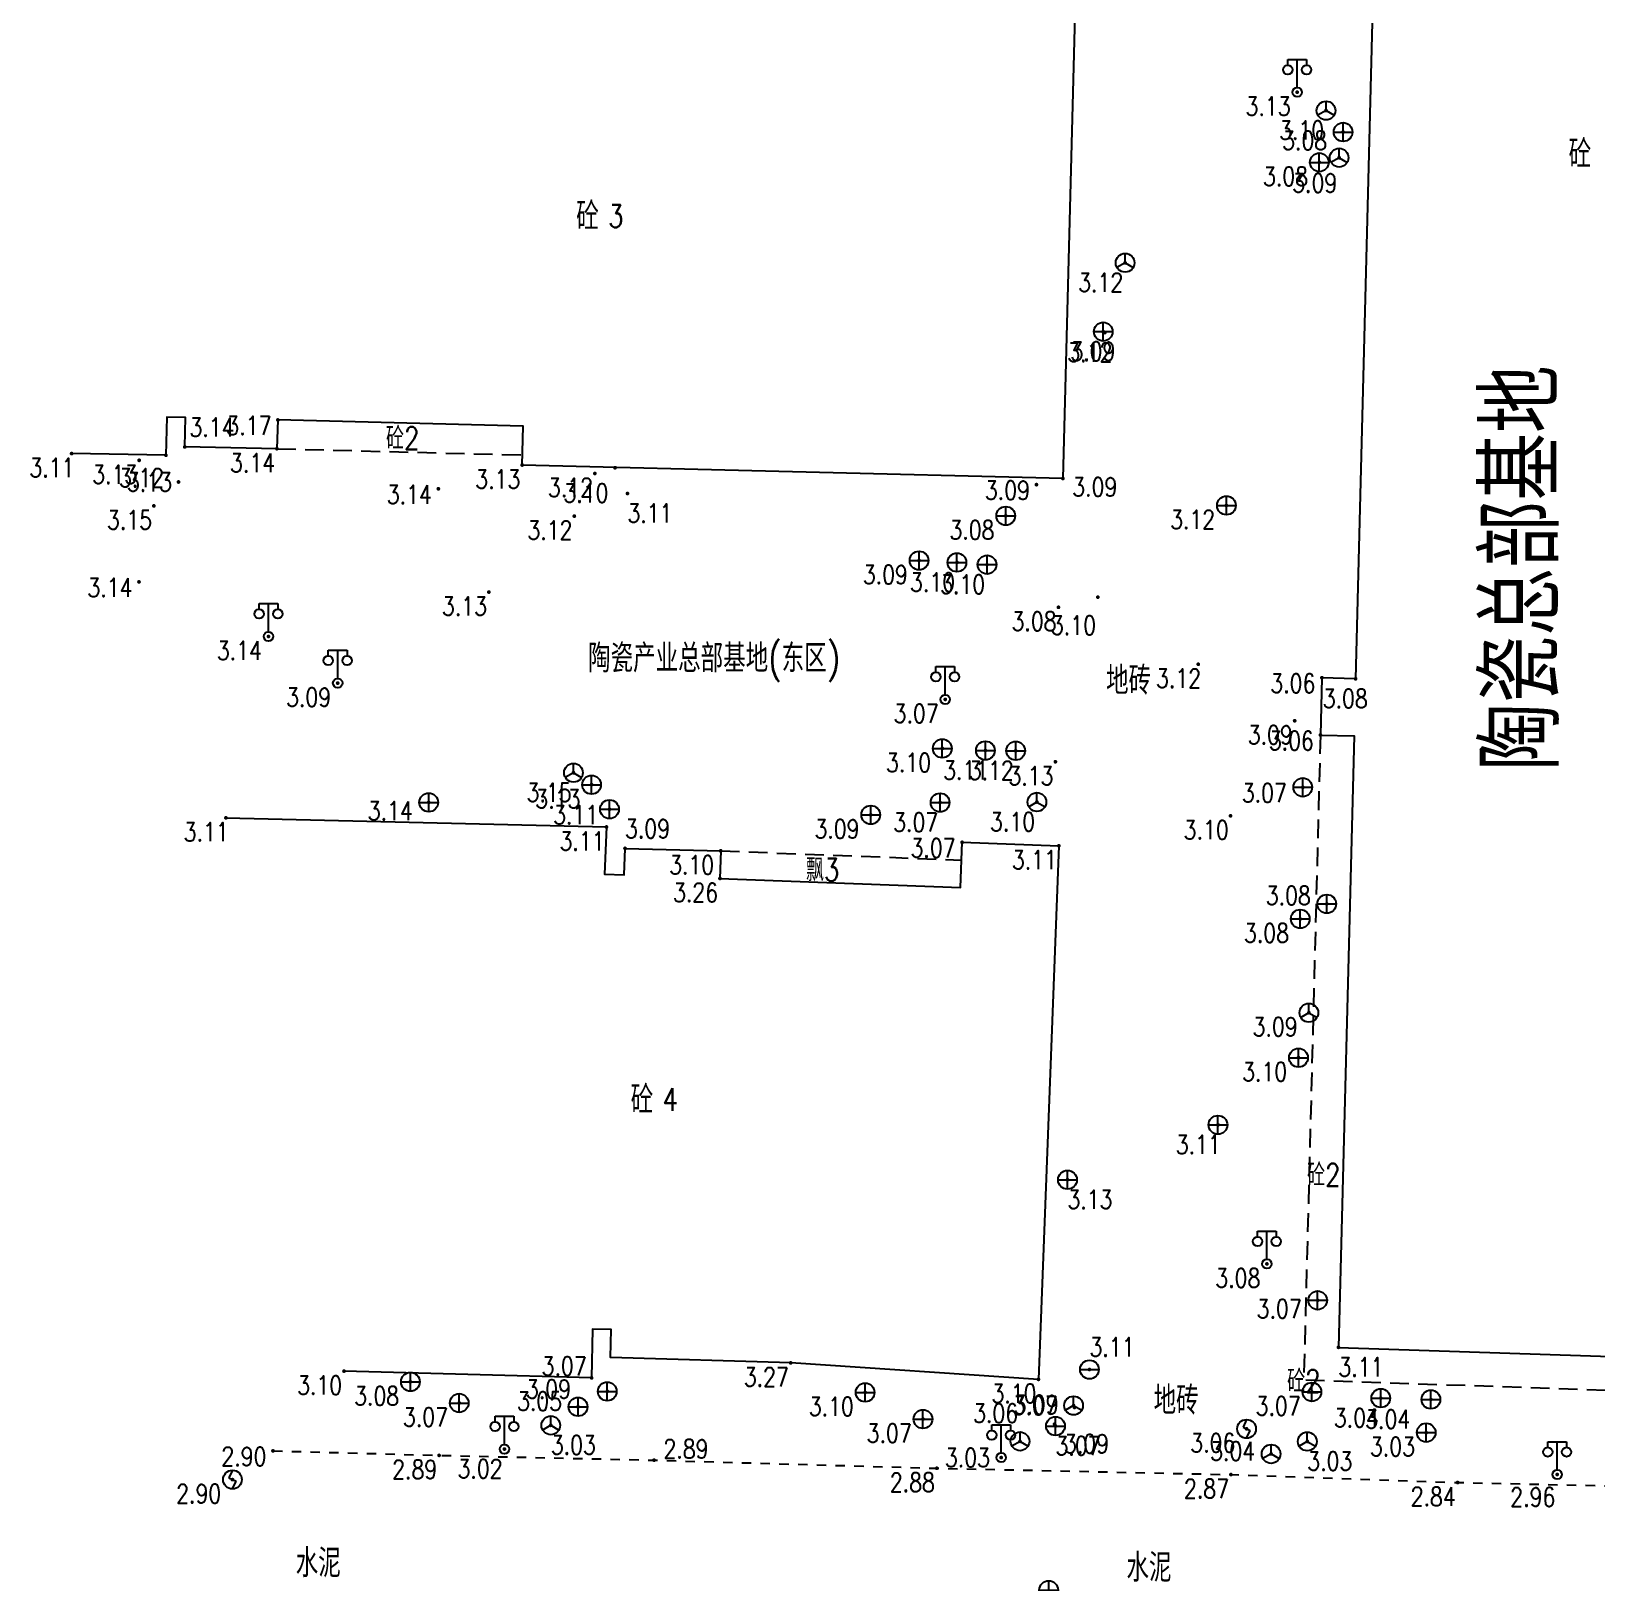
# Model space of a CAD drawing. Extents: x 500064 to 501389, y 2542464 to 2545400.
# Drawn here: x 500653 to 500736.5, y 2544789.7 to 2544872.4 of the extents above; entities that cross this region are included whole.
import ezdxf
from ezdxf.enums import TextEntityAlignment as Align

# ---------------------------------------------------------------- set-up
doc = ezdxf.new("R2010")
doc.units = 0
doc.header["$LTSCALE"] = 0.5
doc.linetypes.add('X5', pattern=[3, 2, -1])
doc.linetypes.add('X6', pattern=[2, 1, -1])
doc.layers.get('0').update_dxf_attribs({"linetype": 'CONTINUOUS', "lineweight": 5})
for name, color, linetype in [('0-文字', 7, 'CONTINUOUS'), ('GCD', 8, 'CONTINUOUS'), ('地形图', 8, 'CONTINUOUS')]:
    doc.layers.add(name, color=color, linetype=linetype)
doc.styles.add('HZ', font='romans.shx', dxfattribs={"width": 0.8, "bigfont": 'hztxt.shx'})
doc.styles.get("Standard").update_dxf_attribs({"font": 'simplex1.shx', "width": 0.7, "bigfont": 'hztxt.shx'})

# ---------------------------------------------------------------- blocks, each defined once
blk = doc.blocks.new('gc048')
for q in [(-0.87, -0.5), (0, 1), (0.87, -0.5)]:
    blk.add_line((0, 0), q)
blk.add_circle((0, 0), 1)
blk = doc.blocks.new('gc042')
blk.add_line((-1, 0), (1, 0))
blk.add_circle((0, 0), 1)
blk = doc.blocks.new('gc050')
for p, q in [((0, 1), (-0.38, 0.18)), ((-0.38, 0.18), (0.38, -0.18)), ((0, -1), (0.38, -0.18))]:
    blk.add_line(p, q)
blk.add_circle((0, 0), 1)
blk = doc.blocks.new('gc097')
for p, q in [((-1, 2.9), (-1, 3.5)), ((-1, 3.5), (1, 3.5)), ((0, 0.5), (0, 3.5)), ((1, 3.5), (1, 2.9))]:
    blk.add_line(p, q)
for centre in [(-1, 2.4), (1, 2.4), (0, 0)]:
    blk.add_circle(centre, 0.5)
blk = doc.blocks.new('gc043')
for p, q in [((-1, 0), (1, 0)), ((0, -1), (0, 1))]:
    blk.add_line(p, q)
blk.add_circle((0, 0), 1)
blk = doc.blocks.new('GC200')
at = {"linetype": 'Continuous', "const_width": 0.2, "flags": 128}
blk.add_lwpolyline([(-0.1, 0, 1), (0.1, 0, 1)], format="xyb", close=True, dxfattribs=at)

msp = doc.modelspace()

# ---------------------------------------------------------------- linework, layer by layer
at = {"layer": '地形图', "linetype": 'X6', "elevation": 2.842, "flags": 128}
msp.add_lwpolyline([(500665.917, 2544796.705), (500674.77, 2544796.465), (500686.232, 2544796.209), (500701.303, 2544795.778), (500716.983, 2544795.44), (500729.067, 2544795.017), (500745.045, 2544794.674), (500745.995, 2544794.696), (500746.745, 2544794.771), (500748.827, 2544795.464), (500750.572, 2544796.269), (500751.757, 2544797.001), (500752.543, 2544797.781), (500753.272, 2544798.692), (500754.326, 2544800.376), (500754.712, 2544801.343), (500755.013, 2544813.756), (500755.337, 2544824.773), (500755.547, 2544830.815), (500755.966, 2544844.799), (500756.206, 2544856.482), (500756.425, 2544866.878), (500756.629, 2544876.09), (500757.118, 2544892.371), (500757.49, 2544906.039), (500757.801, 2544917.395), (500758.107, 2544929.42), (500758.384, 2544943.32), (500758.651, 2544953.371), (500758.904, 2544963.522), (500759.343, 2544978.98), (500759.786, 2544998.267), (500760.209, 2545012.131), (500760.369, 2545020.082), (500760.683, 2545029.981), (500760.568, 2545032.257), (500760.393, 2545033.973), (500759.762, 2545035.234), (500758.363, 2545036.958), (500756.882, 2545038.245), (500755.389, 2545039.491), (500754.088, 2545040.318), (500752.838, 2545040.802), (500751.979, 2545041.035)], dxfattribs=at)
at = {"layer": '地形图', "linetype": 'Continuous', "elevation": 3.112, "flags": 128}
msp.add_lwpolyline([(500722.711, 2544802.225), (500746.897, 2544801.416), (500749.423, 2544897.616), (500750.165, 2544929.65), (500725.973, 2544930.303), (500723.628, 2544837.872), (500721.832, 2544837.929), (500721.754, 2544834.873), (500723.551, 2544834.827)], close=True, dxfattribs=at)
at = {"layer": '地形图', "linetype": 'X5', "flags": 128}
for points in [[(500721.754, 2544834.874), (500720.868, 2544800.488), (500748.647, 2544799.559), (500751.994, 2544929.59), (500750.165, 2544929.65)], [(500666.127, 2544850.142), (500679.215, 2544849.805)], [(500689.785, 2544828.698), (500702.617, 2544828.207)]]:
    msp.add_lwpolyline(points, dxfattribs=at)
at = {"layer": '地形图', "linetype": 'Continuous', "flags": 128}
for points in [[(500661.945, 2544877.397), (500666.84, 2544877.278), (500666.808, 2544875.78), (500679.869, 2544875.435), (500679.922, 2544877.43), (500684.885, 2544877.276), (500684.833, 2544875.305), (500685.864, 2544875.277), (500685.905, 2544876.814), (500690.858, 2544876.661), (500690.805, 2544875.147), (500703.835, 2544874.803), (500703.889, 2544876.834), (500708.748, 2544876.706), (500708.024, 2544848.553), (500679.201, 2544849.269), (500679.254, 2544851.338), (500666.181, 2544851.674), (500666.127, 2544850.142), (500661.214, 2544850.236), (500661.254, 2544851.801), (500660.26, 2544851.826), (500660.208, 2544849.794), (500655.181, 2544849.883)], [(500663.408, 2544830.458), (500683.692, 2544829.971), (500683.596, 2544827.462), (500684.646, 2544827.422), (500684.684, 2544828.832), (500689.785, 2544828.698), (500689.745, 2544827.227), (500702.561, 2544826.736), (500702.653, 2544829.153), (500707.809, 2544828.969), (500706.72, 2544800.517), (500693.515, 2544801.395), (500683.906, 2544801.682), (500683.951, 2544803.181), (500682.944, 2544803.198), (500682.902, 2544800.597), (500669.704, 2544800.956)]]:
    msp.add_lwpolyline(points, dxfattribs=at)

# ---------------------------------------------------------------- block references
at = {"layer": '地形图', "linetype": 'Continuous', "xscale": 0.5, "yscale": 0.5}
for name, p in [('gc097', (500720.515, 2544869.15, 3.125)), ('gc048', (500722.052, 2544868.171, 3.097)), ('gc043', (500722.962, 2544867.027, 3.076)), ('gc043', (500721.695, 2544865.411, 3.083)), ('gc048', (500722.75, 2544865.659, 3.085)), ('gc048', (500711.343, 2544860.055, 3.124)), ('gc043', (500710.176, 2544856.383, 3.093)), ('gc043', (500716.743, 2544847.115, 3.117)), ('gc043', (500704.978, 2544846.56, 3.081)), ('gc043', (500700.359, 2544844.179, 3.087)), ('gc043', (500702.376, 2544844.076, 3.1)), ('gc043', (500703.981, 2544843.959, 3.096)), ('gc097', (500665.676, 2544840.13, 3.144)), ('gc097', (500669.366, 2544837.644, 3.085)), ('gc097', (500701.753, 2544836.773, 3.074)), ('gc043', (500701.597, 2544834.158, 3.095)), ('gc043', (500703.894, 2544834.047, 3.105)), ('gc043', (500705.509, 2544834.036, 3.115)), ('gc048', (500681.935, 2544832.865, 3.15)), ('gc043', (500682.9, 2544832.225, 3.126)), ('gc043', (500720.812, 2544832.086, 3.067)), ('gc043', (500674.218, 2544831.283, 3.139)), ('gc043', (500683.855, 2544830.917, 3.108)), ('gc043', (500701.477, 2544831.273, 3.065)), ('gc048', (500706.64, 2544831.302, 3.1)), ('gc043', (500697.782, 2544830.617, 3.085)), ('gc043', (500722.091, 2544825.868, 3.08)), ('gc043', (500720.68, 2544825.068, 3.081)), ('gc048', (500721.138, 2544820.068, 3.089)), ('gc043', (500720.584, 2544817.668, 3.099)), ('gc043', (500716.292, 2544814.086, 3.107)), ('gc043', (500708.27, 2544811.159, 3.128)), ('gc097', (500718.902, 2544806.672, 3.077)), ('gc043', (500721.606, 2544804.732, 3.073)), ('gc042', (500709.441, 2544801.041, 3.107)), ('gc043', (500673.243, 2544800.387, 3.081)), ('gc043', (500675.845, 2544799.256, 3.066)), ('gc043', (500683.737, 2544799.875, 3.072)), ('gc043', (500697.483, 2544799.821, 3.099)), ('gc043', (500721.299, 2544799.846, 3.072)), ('gc043', (500724.972, 2544799.517, 3.043)), ('gc043', (500727.642, 2544799.446, 3.038)), ('gc043', (500682.179, 2544799.054, 3.054)), ('gc043', (500700.567, 2544798.399, 3.065)), ('gc048', (500708.597, 2544799.121, 3.065)), ('gc097', (500678.256, 2544796.8, 3.024)), ('gc048', (500680.726, 2544798.067, 3.025)), ('gc097', (500704.736, 2544796.347, 3.025)), ('gc043', (500707.632, 2544798.028, 3.074)), ('gc050', (500717.817, 2544797.878, 3.064)), ('gc043', (500727.393, 2544797.677, 3.03)), ('gc048', (500705.739, 2544797.213, 3.062)), ('gc048', (500721.054, 2544797.207, 3.029)), ('gc097', (500734.375, 2544795.445, 2.958)), ('gc048', (500719.123, 2544796.54, 3.037)), ('gc050', (500663.757, 2544795.173, 2.901)), ('gc043', (500707.268, 2544789.283, 2.901))]:
    msp.add_blockref(name, p, dxfattribs=at)
at = {"layer": '地形图', "linetype": 'Continuous'}
ref = msp.add_blockref('GC200', (500720.515, 2544869.15, 3.125), dxfattribs=dict(at, xscale=0.5, yscale=0.5, zscale=0.5))
ref.add_attrib('height', '3.13', dxfattribs={"layer": 'GCD', "linetype": 'Continuous', "height": 1, "style": 'HZ', "width": 0.8}).set_placement((500717.765, 2544868.4, 3.13), align=Align.MIDDLE_LEFT)
ref = msp.add_blockref('GC200', (500722.052, 2544868.171, 3.097), dxfattribs=dict(at, xscale=0.5, yscale=0.5, zscale=0.5))
ref.add_attrib('height', '3.10', dxfattribs={"layer": 'GCD', "linetype": 'Continuous', "height": 1, "style": 'HZ', "width": 0.8}).set_placement((500719.552, 2544867.121, 3.1), align=Align.MIDDLE_LEFT)
ref = msp.add_blockref('GC200', (500722.962, 2544867.027, 3.076), dxfattribs=dict(at, xscale=0.5, yscale=0.5, zscale=0.5))
ref.add_attrib('height', '3.08', dxfattribs={"layer": 'GCD', "linetype": 'Continuous', "height": 1, "style": 'HZ', "width": 0.8}).set_placement((500719.712, 2544866.577, 3.08), align=Align.MIDDLE_LEFT)
ref = msp.add_blockref('GC200', (500722.75, 2544865.659, 3.085), dxfattribs=dict(at, xscale=0.5, yscale=0.5, zscale=0.5))
ref.add_attrib('height', '3.09', dxfattribs={"layer": 'GCD', "linetype": 'Continuous', "height": 1, "style": 'HZ', "width": 0.8}).set_placement((500720.25, 2544864.309, 3.09), align=Align.MIDDLE_LEFT)
ref = msp.add_blockref('GC200', (500721.695, 2544865.411, 3.083), dxfattribs=dict(at, xscale=0.5, yscale=0.5, zscale=0.5))
ref.add_attrib('height', '3.08', dxfattribs={"layer": 'GCD', "linetype": 'Continuous', "height": 1, "style": 'HZ', "width": 0.8}).set_placement((500718.695, 2544864.661, 3.08), align=Align.MIDDLE_LEFT)
ref = msp.add_blockref('GC200', (500711.343, 2544860.055, 3.124), dxfattribs=dict(at, xscale=0.5, yscale=0.5, zscale=0.5))
ref.add_attrib('height', '3.12', dxfattribs={"layer": 'GCD', "linetype": 'Continuous', "height": 1, "style": 'HZ', "width": 0.8}).set_placement((500708.843, 2544859.005, 3.12), align=Align.MIDDLE_LEFT)
ref = msp.add_blockref('GC200', (500710.259, 2544856.331, 3.117), dxfattribs=dict(at, xscale=0.5, yscale=0.5, zscale=0.5))
ref.add_attrib('height', '3.12', dxfattribs={"layer": 'GCD', "linetype": 'Continuous', "height": 1, "style": 'HZ', "width": 0.8}).set_placement((500708.259, 2544855.281, 3.12), align=Align.MIDDLE_LEFT)
ref = msp.add_blockref('GC200', (500710.176, 2544856.383, 3.093), dxfattribs=dict(at, xscale=0.5, yscale=0.5, zscale=0.5))
ref.add_attrib('height', '3.09', dxfattribs={"layer": 'GCD', "linetype": 'Continuous', "height": 1, "style": 'HZ', "width": 0.8}).set_placement((500708.426, 2544855.333, 3.09), align=Align.MIDDLE_LEFT)
ref = msp.add_blockref('GC200', (500661.214, 2544850.236, 3.141), dxfattribs=dict(at, xscale=0.5, yscale=0.5, zscale=0.5))
ref.add_attrib('height', '3.14', dxfattribs={"layer": 'GCD', "linetype": 'Continuous', "height": 1, "style": 'HZ', "width": 0.8}).set_placement((500661.464, 2544851.286, 3.14), align=Align.MIDDLE_LEFT)
ref = msp.add_blockref('GC200', (500666.181, 2544851.674, 3.169), dxfattribs=dict(at, xscale=0.5, yscale=0.5, zscale=0.5))
ref.add_attrib('height', '3.17', dxfattribs={"layer": 'GCD', "linetype": 'Continuous', "height": 1, "style": 'HZ', "width": 0.8}).set_placement((500663.431, 2544851.374, 3.17), align=Align.MIDDLE_LEFT)
ref = msp.add_blockref('GC200', (500655.181, 2544849.883, 3.106), dxfattribs=dict(at, xscale=0.5, yscale=0.5, zscale=0.5))
ref.add_attrib('height', '3.11', dxfattribs={"layer": 'GCD', "linetype": 'Continuous', "height": 1, "style": 'HZ', "width": 0.8}).set_placement((500652.931, 2544849.133, 3.11), align=Align.MIDDLE_LEFT)
ref = msp.add_blockref('GC200', (500660.208, 2544849.794, 3.118), dxfattribs=dict(at, xscale=0.5, yscale=0.5, zscale=0.5))
ref.add_attrib('height', '3.12', dxfattribs={"layer": 'GCD', "linetype": 'Continuous', "height": 1, "style": 'HZ', "width": 0.8}).set_placement((500657.708, 2544848.594, 3.12), align=Align.MIDDLE_LEFT)
ref = msp.add_blockref('GC200', (500666.127, 2544850.142, 3.141), dxfattribs=dict(at, xscale=0.5, yscale=0.5, zscale=0.5))
ref.add_attrib('height', '3.14', dxfattribs={"layer": 'GCD', "linetype": 'Continuous', "height": 1, "style": 'HZ', "width": 0.8}).set_placement((500663.627, 2544849.392, 3.14), align=Align.MIDDLE_LEFT)
ref = msp.add_blockref('GC200', (500658.783, 2544849.522, 3.134), dxfattribs=dict(at, xscale=0.5, yscale=0.5, zscale=0.5))
ref.add_attrib('height', '3.13', dxfattribs={"layer": 'GCD', "linetype": 'Continuous', "height": 1, "style": 'HZ', "width": 0.8}).set_placement((500656.283, 2544848.772, 3.13), align=Align.MIDDLE_LEFT)
ref = msp.add_blockref('GC200', (500660.881, 2544848.367, 3.127), dxfattribs=dict(at, xscale=0.5, yscale=0.5, zscale=0.5))
ref.add_attrib('height', '3.13', dxfattribs={"layer": 'GCD', "linetype": 'Continuous', "height": 1, "style": 'HZ', "width": 0.8}).set_placement((500658.131, 2544848.367, 3.13), align=Align.MIDDLE_LEFT)
ref = msp.add_blockref('GC200', (500679.201, 2544849.269, 3.129), dxfattribs=dict(at, xscale=0.5, yscale=0.5, zscale=0.5))
ref.add_attrib('height', '3.13', dxfattribs={"layer": 'GCD', "linetype": 'Continuous', "height": 1, "style": 'HZ', "width": 0.8}).set_placement((500676.701, 2544848.519, 3.13), align=Align.MIDDLE_LEFT)
ref = msp.add_blockref('GC200', (500683.075, 2544848.821, 3.118), dxfattribs=dict(at, xscale=0.5, yscale=0.5, zscale=0.5))
ref.add_attrib('height', '3.12', dxfattribs={"layer": 'GCD', "linetype": 'Continuous', "height": 1, "style": 'HZ', "width": 0.8}).set_placement((500680.575, 2544848.071, 3.12), align=Align.MIDDLE_LEFT)
ref = msp.add_blockref('GC200', (500684.149, 2544849.127, 3.095), dxfattribs=dict(at, xscale=0.5, yscale=0.5, zscale=0.5))
ref.add_attrib('height', '3.10', dxfattribs={"layer": 'GCD', "linetype": 'Continuous', "height": 1, "style": 'HZ', "width": 0.8}).set_placement((500681.399, 2544847.777, 3.1), align=Align.MIDDLE_LEFT)
ref = msp.add_blockref('GC200', (500674.733, 2544848.003, 3.142), dxfattribs=dict(at, xscale=0.5, yscale=0.5, zscale=0.5))
ref.add_attrib('height', '3.14', dxfattribs={"layer": 'GCD', "linetype": 'Continuous', "height": 1, "style": 'HZ', "width": 0.8}).set_placement((500671.983, 2544847.703, 3.14), align=Align.MIDDLE_LEFT)
ref = msp.add_blockref('GC200', (500706.617, 2544848.225, 3.09), dxfattribs=dict(at, xscale=0.5, yscale=0.5, zscale=0.5))
ref.add_attrib('height', '3.09', dxfattribs={"layer": 'GCD', "linetype": 'Continuous', "height": 1, "style": 'HZ', "width": 0.8}).set_placement((500703.867, 2544847.925, 3.09), align=Align.MIDDLE_LEFT)
ref = msp.add_blockref('GC200', (500708.024, 2544848.553, 3.09), dxfattribs=dict(at, xscale=0.5, yscale=0.5, zscale=0.5))
ref.add_attrib('height', '3.09', dxfattribs={"layer": 'GCD', "linetype": 'Continuous', "height": 1, "style": 'HZ', "width": 0.8}).set_placement((500708.524, 2544848.103, 3.09), align=Align.MIDDLE_LEFT)
ref = msp.add_blockref('GC200', (500659.567, 2544847.092, 3.145), dxfattribs=dict(at, xscale=0.5, yscale=0.5, zscale=0.5))
ref.add_attrib('height', '3.15', dxfattribs={"layer": 'GCD', "linetype": 'Continuous', "height": 1, "style": 'HZ', "width": 0.8}).set_placement((500657.067, 2544846.342, 3.15), align=Align.MIDDLE_LEFT)
ref = msp.add_blockref('GC200', (500684.812, 2544847.754, 3.108), dxfattribs=dict(at, xscale=0.5, yscale=0.5, zscale=0.5))
ref.add_attrib('height', '3.11', dxfattribs={"layer": 'GCD', "linetype": 'Continuous', "height": 1, "style": 'HZ', "width": 0.8}).set_placement((500684.812, 2544846.704, 3.11), align=Align.MIDDLE_LEFT)
ref = msp.add_blockref('GC200', (500716.743, 2544847.115, 3.117), dxfattribs=dict(at, xscale=0.5, yscale=0.5, zscale=0.5))
ref.add_attrib('height', '3.12', dxfattribs={"layer": 'GCD', "linetype": 'Continuous', "height": 1, "style": 'HZ', "width": 0.8}).set_placement((500713.743, 2544846.365, 3.12), align=Align.MIDDLE_LEFT)
ref = msp.add_blockref('GC200', (500681.98, 2544846.549, 3.118), dxfattribs=dict(at, xscale=0.5, yscale=0.5, zscale=0.5))
ref.add_attrib('height', '3.12', dxfattribs={"layer": 'GCD', "linetype": 'Continuous', "height": 1, "style": 'HZ', "width": 0.8}).set_placement((500679.48, 2544845.799, 3.12), align=Align.MIDDLE_LEFT)
ref = msp.add_blockref('GC200', (500704.978, 2544846.56, 3.081), dxfattribs=dict(at, xscale=0.5, yscale=0.5, zscale=0.5))
ref.add_attrib('height', '3.08', dxfattribs={"layer": 'GCD', "linetype": 'Continuous', "height": 1, "style": 'HZ', "width": 0.8}).set_placement((500701.978, 2544845.81, 3.08), align=Align.MIDDLE_LEFT)
ref = msp.add_blockref('GC200', (500700.359, 2544844.179, 3.087), dxfattribs=dict(at, xscale=0.5, yscale=0.5, zscale=0.5))
ref.add_attrib('height', '3.09', dxfattribs={"layer": 'GCD', "linetype": 'Continuous', "height": 1, "style": 'HZ', "width": 0.8}).set_placement((500697.359, 2544843.429, 3.09), align=Align.MIDDLE_LEFT)
ref = msp.add_blockref('GC200', (500702.376, 2544844.076, 3.1), dxfattribs=dict(at, xscale=0.5, yscale=0.5, zscale=0.5))
ref.add_attrib('height', '3.10', dxfattribs={"layer": 'GCD', "linetype": 'Continuous', "height": 1, "style": 'HZ', "width": 0.8}).set_placement((500699.876, 2544843.026, 3.1), align=Align.MIDDLE_LEFT)
ref = msp.add_blockref('GC200', (500703.981, 2544843.959, 3.096), dxfattribs=dict(at, xscale=0.5, yscale=0.5, zscale=0.5))
ref.add_attrib('height', '3.10', dxfattribs={"layer": 'GCD', "linetype": 'Continuous', "height": 1, "style": 'HZ', "width": 0.8}).set_placement((500701.481, 2544842.909, 3.1), align=Align.MIDDLE_LEFT)
ref = msp.add_blockref('GC200', (500658.774, 2544843.037, 3.138), dxfattribs=dict(at, xscale=0.5, yscale=0.5, zscale=0.5))
ref.add_attrib('height', '3.14', dxfattribs={"layer": 'GCD', "linetype": 'Continuous', "height": 1, "style": 'HZ', "width": 0.8}).set_placement((500656.024, 2544842.737, 3.14), align=Align.MIDDLE_LEFT)
ref = msp.add_blockref('GC200', (500677.425, 2544842.497, 3.132), dxfattribs=dict(at, xscale=0.5, yscale=0.5, zscale=0.5))
ref.add_attrib('height', '3.13', dxfattribs={"layer": 'GCD', "linetype": 'Continuous', "height": 1, "style": 'HZ', "width": 0.8}).set_placement((500674.925, 2544841.747, 3.13), align=Align.MIDDLE_LEFT)
ref = msp.add_blockref('GC200', (500709.888, 2544842.225, 3.101), dxfattribs=dict(at, xscale=0.5, yscale=0.5, zscale=0.5))
ref.add_attrib('height', '3.10', dxfattribs={"layer": 'GCD', "linetype": 'Continuous', "height": 1, "style": 'HZ', "width": 0.8}).set_placement((500707.388, 2544840.725, 3.1), align=Align.MIDDLE_LEFT)
ref = msp.add_blockref('GC200', (500707.789, 2544841.686, 3.08), dxfattribs=dict(at, xscale=0.5, yscale=0.5, zscale=0.5))
ref.add_attrib('height', '3.08', dxfattribs={"layer": 'GCD', "linetype": 'Continuous', "height": 1, "style": 'HZ', "width": 0.8}).set_placement((500705.289, 2544840.936, 3.08), align=Align.MIDDLE_LEFT)
ref = msp.add_blockref('GC200', (500665.676, 2544840.13, 3.144), dxfattribs=dict(at, xscale=0.5, yscale=0.5, zscale=0.5))
ref.add_attrib('height', '3.14', dxfattribs={"layer": 'GCD', "linetype": 'Continuous', "height": 1, "style": 'HZ', "width": 0.8}).set_placement((500662.926, 2544839.38, 3.14), align=Align.MIDDLE_LEFT)
ref = msp.add_blockref('GC200', (500715.24, 2544838.649, 3.117), dxfattribs=dict(at, xscale=0.5, yscale=0.5, zscale=0.5))
ref.add_attrib('height', '3.12', dxfattribs={"layer": 'GCD', "linetype": 'Continuous', "height": 1, "style": 'HZ', "width": 0.8}).set_placement((500712.99, 2544837.899, 3.12), align=Align.MIDDLE_LEFT)
ref = msp.add_blockref('GC200', (500721.832, 2544837.929, 3.056), dxfattribs=dict(at, xscale=0.5, yscale=0.5, zscale=0.5))
ref.add_attrib('height', '3.06', dxfattribs={"layer": 'GCD', "linetype": 'Continuous', "height": 1, "style": 'HZ', "width": 0.8}).set_placement((500719.082, 2544837.629, 3.06), align=Align.MIDDLE_LEFT)
ref = msp.add_blockref('GC200', (500669.366, 2544837.644, 3.085), dxfattribs=dict(at, xscale=0.5, yscale=0.5, zscale=0.5))
ref.add_attrib('height', '3.09', dxfattribs={"layer": 'GCD', "linetype": 'Continuous', "height": 1, "style": 'HZ', "width": 0.8}).set_placement((500666.616, 2544836.894, 3.09), align=Align.MIDDLE_LEFT)
ref = msp.add_blockref('GC200', (500723.628, 2544837.872, 3.082), dxfattribs=dict(at, xscale=0.5, yscale=0.5, zscale=0.5))
ref.add_attrib('height', '3.08', dxfattribs={"layer": 'GCD', "linetype": 'Continuous', "height": 1, "style": 'HZ', "width": 0.8}).set_placement((500721.878, 2544836.822, 3.08), align=Align.MIDDLE_LEFT)
ref = msp.add_blockref('GC200', (500701.753, 2544836.773, 3.074), dxfattribs=dict(at, xscale=0.5, yscale=0.5, zscale=0.5))
ref.add_attrib('height', '3.07', dxfattribs={"layer": 'GCD', "linetype": 'Continuous', "height": 1, "style": 'HZ', "width": 0.8}).set_placement((500699.003, 2544836.023, 3.07), align=Align.MIDDLE_LEFT)
ref = msp.add_blockref('GC200', (500720.381, 2544835.635, 3.088), dxfattribs=dict(at, xscale=0.5, yscale=0.5, zscale=0.5))
ref.add_attrib('height', '3.09', dxfattribs={"layer": 'GCD', "linetype": 'Continuous', "height": 1, "style": 'HZ', "width": 0.8}).set_placement((500717.881, 2544834.885, 3.09), align=Align.MIDDLE_LEFT)
ref = msp.add_blockref('GC200', (500721.754, 2544834.873, 3.059), dxfattribs=dict(at, xscale=0.5, yscale=0.5, zscale=0.5))
ref.add_attrib('height', '3.06', dxfattribs={"layer": 'GCD', "linetype": 'Continuous', "height": 1, "style": 'HZ', "width": 0.8}).set_placement((500719.004, 2544834.573, 3.06), align=Align.MIDDLE_LEFT)
ref = msp.add_blockref('GC200', (500701.597, 2544834.158, 3.095), dxfattribs=dict(at, xscale=0.5, yscale=0.5, zscale=0.5))
ref.add_attrib('height', '3.10', dxfattribs={"layer": 'GCD', "linetype": 'Continuous', "height": 1, "style": 'HZ', "width": 0.8}).set_placement((500698.597, 2544833.408, 3.1), align=Align.MIDDLE_LEFT)
ref = msp.add_blockref('GC200', (500703.894, 2544834.047, 3.105), dxfattribs=dict(at, xscale=0.5, yscale=0.5, zscale=0.5))
ref.add_attrib('height', '3.11', dxfattribs={"layer": 'GCD', "linetype": 'Continuous', "height": 1, "style": 'HZ', "width": 0.8}).set_placement((500701.644, 2544832.997, 3.11), align=Align.MIDDLE_LEFT)
ref = msp.add_blockref('GC200', (500705.509, 2544834.036, 3.115), dxfattribs=dict(at, xscale=0.5, yscale=0.5, zscale=0.5))
ref.add_attrib('height', '3.12', dxfattribs={"layer": 'GCD', "linetype": 'Continuous', "height": 1, "style": 'HZ', "width": 0.8}).set_placement((500703.009, 2544832.986, 3.12), align=Align.MIDDLE_LEFT)
ref = msp.add_blockref('GC200', (500707.626, 2544833.448, 3.126), dxfattribs=dict(at, xscale=0.5, yscale=0.5, zscale=0.5))
ref.add_attrib('height', '3.13', dxfattribs={"layer": 'GCD', "linetype": 'Continuous', "height": 1, "style": 'HZ', "width": 0.8}).set_placement((500705.126, 2544832.698, 3.13), align=Align.MIDDLE_LEFT)
ref = msp.add_blockref('GC200', (500681.935, 2544832.865, 3.15), dxfattribs=dict(at, xscale=0.5, yscale=0.5, zscale=0.5))
ref.add_attrib('height', '3.15', dxfattribs={"layer": 'GCD', "linetype": 'Continuous', "height": 1, "style": 'HZ', "width": 0.8}).set_placement((500679.435, 2544831.815, 3.15), align=Align.MIDDLE_LEFT)
ref = msp.add_blockref('GC200', (500682.9, 2544832.225, 3.126), dxfattribs=dict(at, xscale=0.5, yscale=0.5, zscale=0.5))
ref.add_attrib('height', '3.13', dxfattribs={"layer": 'GCD', "linetype": 'Continuous', "height": 1, "style": 'HZ', "width": 0.8}).set_placement((500679.9, 2544831.475, 3.13), align=Align.MIDDLE_LEFT)
ref = msp.add_blockref('GC200', (500720.812, 2544832.086, 3.067), dxfattribs=dict(at, xscale=0.5, yscale=0.5, zscale=0.5))
ref.add_attrib('height', '3.07', dxfattribs={"layer": 'GCD', "linetype": 'Continuous', "height": 1, "style": 'HZ', "width": 0.8}).set_placement((500717.562, 2544831.786, 3.07), align=Align.MIDDLE_LEFT)
ref = msp.add_blockref('GC200', (500674.218, 2544831.283, 3.139), dxfattribs=dict(at, xscale=0.5, yscale=0.5, zscale=0.5))
ref.add_attrib('height', '3.14', dxfattribs={"layer": 'GCD', "linetype": 'Continuous', "height": 1, "style": 'HZ', "width": 0.8}).set_placement((500670.968, 2544830.833, 3.14), align=Align.MIDDLE_LEFT)
ref = msp.add_blockref('GC200', (500701.477, 2544831.273, 3.065), dxfattribs=dict(at, xscale=0.5, yscale=0.5, zscale=0.5))
ref.add_attrib('height', '3.07', dxfattribs={"layer": 'GCD', "linetype": 'Continuous', "height": 1, "style": 'HZ', "width": 0.8}).set_placement((500698.977, 2544830.223, 3.07), align=Align.MIDDLE_LEFT)
ref = msp.add_blockref('GC200', (500706.64, 2544831.302, 3.1), dxfattribs=dict(at, xscale=0.5, yscale=0.5, zscale=0.5))
ref.add_attrib('height', '3.10', dxfattribs={"layer": 'GCD', "linetype": 'Continuous', "height": 1, "style": 'HZ', "width": 0.8}).set_placement((500704.14, 2544830.252, 3.1), align=Align.MIDDLE_LEFT)
ref = msp.add_blockref('GC200', (500663.408, 2544830.458, 3.105), dxfattribs=dict(at, xscale=0.5, yscale=0.5, zscale=0.5))
ref.add_attrib('height', '3.11', dxfattribs={"layer": 'GCD', "linetype": 'Continuous', "height": 1, "style": 'HZ', "width": 0.8}).set_placement((500661.158, 2544829.708, 3.11), align=Align.MIDDLE_LEFT)
ref = msp.add_blockref('GC200', (500683.855, 2544830.917, 3.108), dxfattribs=dict(at, xscale=0.5, yscale=0.5, zscale=0.5))
ref.add_attrib('height', '3.11', dxfattribs={"layer": 'GCD', "linetype": 'Continuous', "height": 1, "style": 'HZ', "width": 0.8}).set_placement((500680.855, 2544830.617, 3.11), align=Align.MIDDLE_LEFT)
ref = msp.add_blockref('GC200', (500697.782, 2544830.617, 3.085), dxfattribs=dict(at, xscale=0.5, yscale=0.5, zscale=0.5))
ref.add_attrib('height', '3.09', dxfattribs={"layer": 'GCD', "linetype": 'Continuous', "height": 1, "style": 'HZ', "width": 0.8}).set_placement((500694.782, 2544829.867, 3.09), align=Align.MIDDLE_LEFT)
ref = msp.add_blockref('GC200', (500716.963, 2544830.566, 3.095), dxfattribs=dict(at, xscale=0.5, yscale=0.5, zscale=0.5))
ref.add_attrib('height', '3.10', dxfattribs={"layer": 'GCD', "linetype": 'Continuous', "height": 1, "style": 'HZ', "width": 0.8}).set_placement((500714.463, 2544829.816, 3.1), align=Align.MIDDLE_LEFT)
ref = msp.add_blockref('GC200', (500683.692, 2544829.971, 3.105), dxfattribs=dict(at, xscale=0.5, yscale=0.5, zscale=0.5))
ref.add_attrib('height', '3.11', dxfattribs={"layer": 'GCD', "linetype": 'Continuous', "height": 1, "style": 'HZ', "width": 0.8}).set_placement((500681.192, 2544829.221, 3.11), align=Align.MIDDLE_LEFT)
ref = msp.add_blockref('GC200', (500684.684, 2544828.832, 3.092), dxfattribs=dict(at, xscale=0.5, yscale=0.5, zscale=0.5))
ref.add_attrib('height', '3.09', dxfattribs={"layer": 'GCD', "linetype": 'Continuous', "height": 1, "style": 'HZ', "width": 0.8}).set_placement((500684.684, 2544829.882, 3.09), align=Align.MIDDLE_LEFT)
ref = msp.add_blockref('GC200', (500702.653, 2544829.153, 3.069), dxfattribs=dict(at, xscale=0.5, yscale=0.5, zscale=0.5))
ref.add_attrib('height', '3.07', dxfattribs={"layer": 'GCD', "linetype": 'Continuous', "height": 1, "style": 'HZ', "width": 0.8}).set_placement((500699.903, 2544828.853, 3.07), align=Align.MIDDLE_LEFT)
ref = msp.add_blockref('GC200', (500707.809, 2544828.969, 3.113), dxfattribs=dict(at, xscale=0.5, yscale=0.5, zscale=0.5))
ref.add_attrib('height', '3.11', dxfattribs={"layer": 'GCD', "linetype": 'Continuous', "height": 1, "style": 'HZ', "width": 0.8}).set_placement((500705.309, 2544828.219, 3.11), align=Align.MIDDLE_LEFT)
ref = msp.add_blockref('GC200', (500689.785, 2544828.698, 3.097), dxfattribs=dict(at, xscale=0.5, yscale=0.5, zscale=0.5))
ref.add_attrib('height', '3.10', dxfattribs={"layer": 'GCD', "linetype": 'Continuous', "height": 1, "style": 'HZ', "width": 0.8}).set_placement((500687.035, 2544827.948, 3.1), align=Align.MIDDLE_LEFT)
ref = msp.add_blockref('GC200', (500689.745, 2544827.227, 3.264), dxfattribs=dict(at, xscale=0.5, yscale=0.5, zscale=0.5))
ref.add_attrib('height', '3.26', dxfattribs={"layer": 'GCD', "linetype": 'Continuous', "height": 1, "style": 'HZ', "width": 0.8}).set_placement((500687.245, 2544826.477, 3.26), align=Align.MIDDLE_LEFT)
ref = msp.add_blockref('GC200', (500722.091, 2544825.868, 3.08), dxfattribs=dict(at, xscale=0.5, yscale=0.5, zscale=0.5))
ref.add_attrib('height', '3.08', dxfattribs={"layer": 'GCD', "linetype": 'Continuous', "height": 1, "style": 'HZ', "width": 0.8}).set_placement((500718.841, 2544826.318, 3.08), align=Align.MIDDLE_LEFT)
ref = msp.add_blockref('GC200', (500720.68, 2544825.068, 3.081), dxfattribs=dict(at, xscale=0.5, yscale=0.5, zscale=0.5))
ref.add_attrib('height', '3.08', dxfattribs={"layer": 'GCD', "linetype": 'Continuous', "height": 1, "style": 'HZ', "width": 0.8}).set_placement((500717.68, 2544824.318, 3.08), align=Align.MIDDLE_LEFT)
ref = msp.add_blockref('GC200', (500721.138, 2544820.068, 3.089), dxfattribs=dict(at, xscale=0.5, yscale=0.5, zscale=0.5))
ref.add_attrib('height', '3.09', dxfattribs={"layer": 'GCD', "linetype": 'Continuous', "height": 1, "style": 'HZ', "width": 0.8}).set_placement((500718.138, 2544819.318, 3.09), align=Align.MIDDLE_LEFT)
ref = msp.add_blockref('GC200', (500720.584, 2544817.668, 3.099), dxfattribs=dict(at, xscale=0.5, yscale=0.5, zscale=0.5))
ref.add_attrib('height', '3.10', dxfattribs={"layer": 'GCD', "linetype": 'Continuous', "height": 1, "style": 'HZ', "width": 0.8}).set_placement((500717.584, 2544816.918, 3.1), align=Align.MIDDLE_LEFT)
ref = msp.add_blockref('GC200', (500716.292, 2544814.086, 3.107), dxfattribs=dict(at, xscale=0.5, yscale=0.5, zscale=0.5))
ref.add_attrib('height', '3.11', dxfattribs={"layer": 'GCD', "linetype": 'Continuous', "height": 1, "style": 'HZ', "width": 0.8}).set_placement((500714.042, 2544813.036, 3.11), align=Align.MIDDLE_LEFT)
ref = msp.add_blockref('GC200', (500708.27, 2544811.159, 3.128), dxfattribs=dict(at, xscale=0.5, yscale=0.5, zscale=0.5))
ref.add_attrib('height', '3.13', dxfattribs={"layer": 'GCD', "linetype": 'Continuous', "height": 1, "style": 'HZ', "width": 0.8}).set_placement((500708.27, 2544810.109, 3.13), align=Align.MIDDLE_LEFT)
ref = msp.add_blockref('GC200', (500718.902, 2544806.672, 3.077), dxfattribs=dict(at, xscale=0.5, yscale=0.5, zscale=0.5))
ref.add_attrib('height', '3.08', dxfattribs={"layer": 'GCD', "linetype": 'Continuous', "height": 1, "style": 'HZ', "width": 0.8}).set_placement((500716.152, 2544805.922, 3.08), align=Align.MIDDLE_LEFT)
ref = msp.add_blockref('GC200', (500721.606, 2544804.732, 3.073), dxfattribs=dict(at, xscale=0.5, yscale=0.5, zscale=0.5))
ref.add_attrib('height', '3.07', dxfattribs={"layer": 'GCD', "linetype": 'Continuous', "height": 1, "style": 'HZ', "width": 0.8}).set_placement((500718.356, 2544804.282, 3.07), align=Align.MIDDLE_LEFT)
ref = msp.add_blockref('GC200', (500709.441, 2544801.041, 3.107), dxfattribs=dict(at, xscale=0.5, yscale=0.5, zscale=0.5))
ref.add_attrib('height', '3.11', dxfattribs={"layer": 'GCD', "linetype": 'Continuous', "height": 1, "style": 'HZ', "width": 0.8}).set_placement((500709.441, 2544802.241, 3.11), align=Align.MIDDLE_LEFT)
ref = msp.add_blockref('GC200', (500722.711, 2544802.225, 3.112), dxfattribs=dict(at, xscale=0.5, yscale=0.5, zscale=0.5))
ref.add_attrib('height', '3.11', dxfattribs={"layer": 'GCD', "linetype": 'Continuous', "height": 1, "style": 'HZ', "width": 0.8}).set_placement((500722.711, 2544801.175, 3.11), align=Align.MIDDLE_LEFT)
ref = msp.add_blockref('GC200', (500683.737, 2544799.875, 3.072), dxfattribs=dict(at, xscale=0.5, yscale=0.5, zscale=0.5))
ref.add_attrib('height', '3.07', dxfattribs={"layer": 'GCD', "linetype": 'Continuous', "height": 1, "style": 'HZ', "width": 0.8}).set_placement((500680.237, 2544801.225, 3.07), align=Align.MIDDLE_LEFT)
ref = msp.add_blockref('GC200', (500693.515, 2544801.395, 3.271), dxfattribs=dict(at, xscale=0.5, yscale=0.5, zscale=0.5))
ref.add_attrib('height', '3.27', dxfattribs={"layer": 'GCD', "linetype": 'Continuous', "height": 1, "style": 'HZ', "width": 0.8}).set_placement((500691.015, 2544800.645, 3.27), align=Align.MIDDLE_LEFT)
ref = msp.add_blockref('GC200', (500669.704, 2544800.956, 3.1), dxfattribs=dict(at, xscale=0.5, yscale=0.5, zscale=0.5))
ref.add_attrib('height', '3.10', dxfattribs={"layer": 'GCD', "linetype": 'Continuous', "height": 1, "style": 'HZ', "width": 0.8}).set_placement((500667.204, 2544800.206, 3.1), align=Align.MIDDLE_LEFT)
ref = msp.add_blockref('GC200', (500673.243, 2544800.387, 3.081), dxfattribs=dict(at, xscale=0.5, yscale=0.5, zscale=0.5))
ref.add_attrib('height', '3.08', dxfattribs={"layer": 'GCD', "linetype": 'Continuous', "height": 1, "style": 'HZ', "width": 0.8}).set_placement((500670.243, 2544799.637, 3.08), align=Align.MIDDLE_LEFT)
ref = msp.add_blockref('GC200', (500682.902, 2544800.597, 3.094), dxfattribs=dict(at, xscale=0.5, yscale=0.5, zscale=0.5))
ref.add_attrib('height', '3.09', dxfattribs={"layer": 'GCD', "linetype": 'Continuous', "height": 1, "style": 'HZ', "width": 0.8}).set_placement((500679.402, 2544799.997, 3.09), align=Align.MIDDLE_LEFT)
ref = msp.add_blockref('GC200', (500706.72, 2544800.517, 3.095), dxfattribs=dict(at, xscale=0.5, yscale=0.5, zscale=0.5))
ref.add_attrib('height', '3.10', dxfattribs={"layer": 'GCD', "linetype": 'Continuous', "height": 1, "style": 'HZ', "width": 0.8}).set_placement((500704.22, 2544799.767, 3.1), align=Align.MIDDLE_LEFT)
ref = msp.add_blockref('GC200', (500682.179, 2544799.054, 3.054), dxfattribs=dict(at, xscale=0.5, yscale=0.5, zscale=0.5))
ref.add_attrib('height', '3.05', dxfattribs={"layer": 'GCD', "linetype": 'Continuous', "height": 1, "style": 'HZ', "width": 0.8}).set_placement((500678.929, 2544799.354, 3.05), align=Align.MIDDLE_LEFT)
ref = msp.add_blockref('GC200', (500697.483, 2544799.821, 3.099), dxfattribs=dict(at, xscale=0.5, yscale=0.5, zscale=0.5))
ref.add_attrib('height', '3.10', dxfattribs={"layer": 'GCD', "linetype": 'Continuous', "height": 1, "style": 'HZ', "width": 0.8}).set_placement((500694.483, 2544799.071, 3.1), align=Align.MIDDLE_LEFT)
ref = msp.add_blockref('GC200', (500708.647, 2544799.02, 3.087), dxfattribs=dict(at, xscale=0.5, yscale=0.5, zscale=0.5))
ref.add_attrib('height', '3.09', dxfattribs={"layer": 'GCD', "linetype": 'Continuous', "height": 1, "style": 'HZ', "width": 0.8}).set_placement((500705.397, 2544799.17, 3.09), align=Align.MIDDLE_LEFT)
ref = msp.add_blockref('GC200', (500721.299, 2544799.846, 3.072), dxfattribs=dict(at, xscale=0.5, yscale=0.5, zscale=0.5))
ref.add_attrib('height', '3.07', dxfattribs={"layer": 'GCD', "linetype": 'Continuous', "height": 1, "style": 'HZ', "width": 0.8}).set_placement((500718.299, 2544799.096, 3.07), align=Align.MIDDLE_LEFT)
ref = msp.add_blockref('GC200', (500675.845, 2544799.256, 3.066), dxfattribs=dict(at, xscale=0.5, yscale=0.5, zscale=0.5))
ref.add_attrib('height', '3.07', dxfattribs={"layer": 'GCD', "linetype": 'Continuous', "height": 1, "style": 'HZ', "width": 0.8}).set_placement((500672.845, 2544798.506, 3.07), align=Align.MIDDLE_LEFT)
ref = msp.add_blockref('GC200', (500705.739, 2544797.213, 3.062), dxfattribs=dict(at, xscale=0.5, yscale=0.5, zscale=0.5))
ref.add_attrib('height', '3.06', dxfattribs={"layer": 'GCD', "linetype": 'Continuous', "height": 1, "style": 'HZ', "width": 0.8}).set_placement((500703.239, 2544798.713, 3.06), align=Align.MIDDLE_LEFT)
ref = msp.add_blockref('GC200', (500708.597, 2544799.121, 3.065), dxfattribs=dict(at, xscale=0.5, yscale=0.5, zscale=0.5))
ref.add_attrib('height', '3.07', dxfattribs={"layer": 'GCD', "linetype": 'Continuous', "height": 1, "style": 'HZ', "width": 0.8}).set_placement((500705.347, 2544799.121, 3.07), align=Align.MIDDLE_LEFT)
ref = msp.add_blockref('GC200', (500724.972, 2544799.517, 3.043), dxfattribs=dict(at, xscale=0.5, yscale=0.5, zscale=0.5))
ref.add_attrib('height', '3.04', dxfattribs={"layer": 'GCD', "linetype": 'Continuous', "height": 1, "style": 'HZ', "width": 0.8}).set_placement((500722.472, 2544798.467, 3.04), align=Align.MIDDLE_LEFT)
ref = msp.add_blockref('GC200', (500727.642, 2544799.446, 3.038), dxfattribs=dict(at, xscale=0.5, yscale=0.5, zscale=0.5))
ref.add_attrib('height', '3.04', dxfattribs={"layer": 'GCD', "linetype": 'Continuous', "height": 1, "style": 'HZ', "width": 0.8}).set_placement((500724.142, 2544798.396, 3.04), align=Align.MIDDLE_LEFT)
ref = msp.add_blockref('GC200', (500680.726, 2544798.067, 3.025), dxfattribs=dict(at, xscale=0.5, yscale=0.5, zscale=0.5))
ref.add_attrib('height', '3.03', dxfattribs={"layer": 'GCD', "linetype": 'Continuous', "height": 1, "style": 'HZ', "width": 0.8}).set_placement((500680.726, 2544797.017, 3.03), align=Align.MIDDLE_LEFT)
ref = msp.add_blockref('GC200', (500700.567, 2544798.399, 3.065), dxfattribs=dict(at, xscale=0.5, yscale=0.5, zscale=0.5))
ref.add_attrib('height', '3.07', dxfattribs={"layer": 'GCD', "linetype": 'Continuous', "height": 1, "style": 'HZ', "width": 0.8}).set_placement((500697.567, 2544797.649, 3.07), align=Align.MIDDLE_LEFT)
ref = msp.add_blockref('GC200', (500707.583, 2544798.134, 3.093), dxfattribs=dict(at, xscale=0.5, yscale=0.5, zscale=0.5))
ref.add_attrib('height', '3.09', dxfattribs={"layer": 'GCD', "linetype": 'Continuous', "height": 1, "style": 'HZ', "width": 0.8}).set_placement((500708.083, 2544797.084, 3.09), align=Align.MIDDLE_LEFT)
ref = msp.add_blockref('GC200', (500707.632, 2544798.028, 3.074), dxfattribs=dict(at, xscale=0.5, yscale=0.5, zscale=0.5))
ref.add_attrib('height', '3.07', dxfattribs={"layer": 'GCD', "linetype": 'Continuous', "height": 1, "style": 'HZ', "width": 0.8}).set_placement((500707.632, 2544796.978, 3.07), align=Align.MIDDLE_LEFT)
ref = msp.add_blockref('GC200', (500717.817, 2544797.878, 3.064), dxfattribs=dict(at, xscale=0.5, yscale=0.5, zscale=0.5))
ref.add_attrib('height', '3.06', dxfattribs={"layer": 'GCD', "linetype": 'Continuous', "height": 1, "style": 'HZ', "width": 0.8}).set_placement((500714.817, 2544797.128, 3.06), align=Align.MIDDLE_LEFT)
ref = msp.add_blockref('GC200', (500686.232, 2544796.209, 2.885), dxfattribs=dict(at, xscale=0.5, yscale=0.5, zscale=0.5))
ref.add_attrib('height', '2.89', dxfattribs={"layer": 'GCD', "linetype": 'Continuous', "height": 1, "style": 'HZ', "width": 0.8}).set_placement((500686.732, 2544796.809, 2.89), align=Align.MIDDLE_LEFT)
ref = msp.add_blockref('GC200', (500719.123, 2544796.54, 3.037), dxfattribs=dict(at, xscale=0.5, yscale=0.5, zscale=0.5))
ref.add_attrib('height', '3.04', dxfattribs={"layer": 'GCD', "linetype": 'Continuous', "height": 1, "style": 'HZ', "width": 0.8}).set_placement((500715.873, 2544796.69, 3.04), align=Align.MIDDLE_LEFT)
ref = msp.add_blockref('GC200', (500721.054, 2544797.207, 3.029), dxfattribs=dict(at, xscale=0.5, yscale=0.5, zscale=0.5))
ref.add_attrib('height', '3.03', dxfattribs={"layer": 'GCD', "linetype": 'Continuous', "height": 1, "style": 'HZ', "width": 0.8}).set_placement((500721.054, 2544796.157, 3.03), align=Align.MIDDLE_LEFT)
ref = msp.add_blockref('GC200', (500727.393, 2544797.677, 3.03), dxfattribs=dict(at, xscale=0.5, yscale=0.5, zscale=0.5))
ref.add_attrib('height', '3.03', dxfattribs={"layer": 'GCD', "linetype": 'Continuous', "height": 1, "style": 'HZ', "width": 0.8}).set_placement((500724.393, 2544796.927, 3.03), align=Align.MIDDLE_LEFT)
ref = msp.add_blockref('GC200', (500665.917, 2544796.705, 2.897), dxfattribs=dict(at, xscale=0.5, yscale=0.5, zscale=0.5))
ref.add_attrib('height', '2.90', dxfattribs={"layer": 'GCD', "linetype": 'Continuous', "height": 1, "style": 'HZ', "width": 0.8}).set_placement((500663.167, 2544796.405, 2.9), align=Align.MIDDLE_LEFT)
ref = msp.add_blockref('GC200', (500674.77, 2544796.465, 2.887), dxfattribs=dict(at, xscale=0.5, yscale=0.5, zscale=0.5))
ref.add_attrib('height', '2.89', dxfattribs={"layer": 'GCD', "linetype": 'Continuous', "height": 1, "style": 'HZ', "width": 0.8}).set_placement((500672.27, 2544795.715, 2.89), align=Align.MIDDLE_LEFT)
ref = msp.add_blockref('GC200', (500678.256, 2544796.8, 3.024), dxfattribs=dict(at, xscale=0.5, yscale=0.5, zscale=0.5))
ref.add_attrib('height', '3.02', dxfattribs={"layer": 'GCD', "linetype": 'Continuous', "height": 1, "style": 'HZ', "width": 0.8}).set_placement((500675.756, 2544795.75, 3.02), align=Align.MIDDLE_LEFT)
ref = msp.add_blockref('GC200', (500704.736, 2544796.347, 3.025), dxfattribs=dict(at, xscale=0.5, yscale=0.5, zscale=0.5))
ref.add_attrib('height', '3.03', dxfattribs={"layer": 'GCD', "linetype": 'Continuous', "height": 1, "style": 'HZ', "width": 0.8}).set_placement((500701.736, 2544796.347, 3.03), align=Align.MIDDLE_LEFT)
ref = msp.add_blockref('GC200', (500701.303, 2544795.778, 2.882), dxfattribs=dict(at, xscale=0.5, yscale=0.5, zscale=0.5))
ref.add_attrib('height', '2.88', dxfattribs={"layer": 'GCD', "linetype": 'Continuous', "height": 1, "style": 'HZ', "width": 0.8}).set_placement((500698.803, 2544795.028, 2.88), align=Align.MIDDLE_LEFT)
ref = msp.add_blockref('GC200', (500716.983, 2544795.44, 2.871), dxfattribs=dict(at, xscale=0.5, yscale=0.5, zscale=0.5))
ref.add_attrib('height', '2.87', dxfattribs={"layer": 'GCD', "linetype": 'Continuous', "height": 1, "style": 'HZ', "width": 0.8}).set_placement((500714.483, 2544794.69, 2.87), align=Align.MIDDLE_LEFT)
ref = msp.add_blockref('GC200', (500734.375, 2544795.445, 2.958), dxfattribs=dict(at, xscale=0.5, yscale=0.5, zscale=0.5))
ref.add_attrib('height', '2.96', dxfattribs={"layer": 'GCD', "linetype": 'Continuous', "height": 1, "style": 'HZ', "width": 0.8}).set_placement((500731.875, 2544794.245, 2.96), align=Align.MIDDLE_LEFT)
ref = msp.add_blockref('GC200', (500663.757, 2544795.173, 2.901), dxfattribs=dict(at, xscale=0.5, yscale=0.5, zscale=0.5))
ref.add_attrib('height', '2.90', dxfattribs={"layer": 'GCD', "linetype": 'Continuous', "height": 1, "style": 'HZ', "width": 0.8}).set_placement((500660.757, 2544794.423, 2.9), align=Align.MIDDLE_LEFT)
ref = msp.add_blockref('GC200', (500729.067, 2544795.017, 2.837), dxfattribs=dict(at, xscale=0.5, yscale=0.5, zscale=0.5))
ref.add_attrib('height', '2.84', dxfattribs={"layer": 'GCD', "linetype": 'Continuous', "height": 1, "style": 'HZ', "width": 0.8}).set_placement((500726.567, 2544794.267, 2.84), align=Align.MIDDLE_LEFT)

# ---------------------------------------------------------------- texts
at = {"layer": '0-文字', "ltscale": 1000, "width": 0.9}
msp.add_text('陶瓷总部基地', height=4, rotation=90.01335, dxfattribs=at).set_placement((500732.46, 2544854.583, -2.535), align=Align.MIDDLE_RIGHT)
at = {"layer": '地形图', "linetype": 'Continuous', "style": 'HZ', "width": 0.8}
for p in [(500736.186, 2544865.865), (500683.284, 2544862.542), (500686.188, 2544815.439)]:
    msp.add_text('砼', height=1.5, dxfattribs=at).set_placement(p, align=Align.MIDDLE_RIGHT)
for s, p in [('3', (500683.784, 2544862.542)), ('4', (500686.688, 2544815.439))]:
    msp.add_text(s, height=1.2, dxfattribs=at).set_placement(p, align=Align.MIDDLE_LEFT)
for s, height, p in [('砼2', 1.2, (500672.833, 2544850.765)), ('陶瓷产业总部基地(东区)', 1.5, (500689.434, 2544838.861)), ('地砖', 1.5, (500711.526, 2544837.855)), ('飘3', 1.2, (500695.219, 2544827.712)), ('砼2', 1.2, (500721.933, 2544811.483)), ('砼2', 1.2, (500720.868, 2544800.488)), ('地砖', 1.5, (500714.061, 2544799.471)), ('水泥', 1.5, (500668.329, 2544790.797)), ('水泥', 1.5, (500712.612, 2544790.552))]:
    msp.add_text(s, height=height, dxfattribs=at).set_placement(p, align=Align.MIDDLE)

doc.saveas('drawing.dxf')
